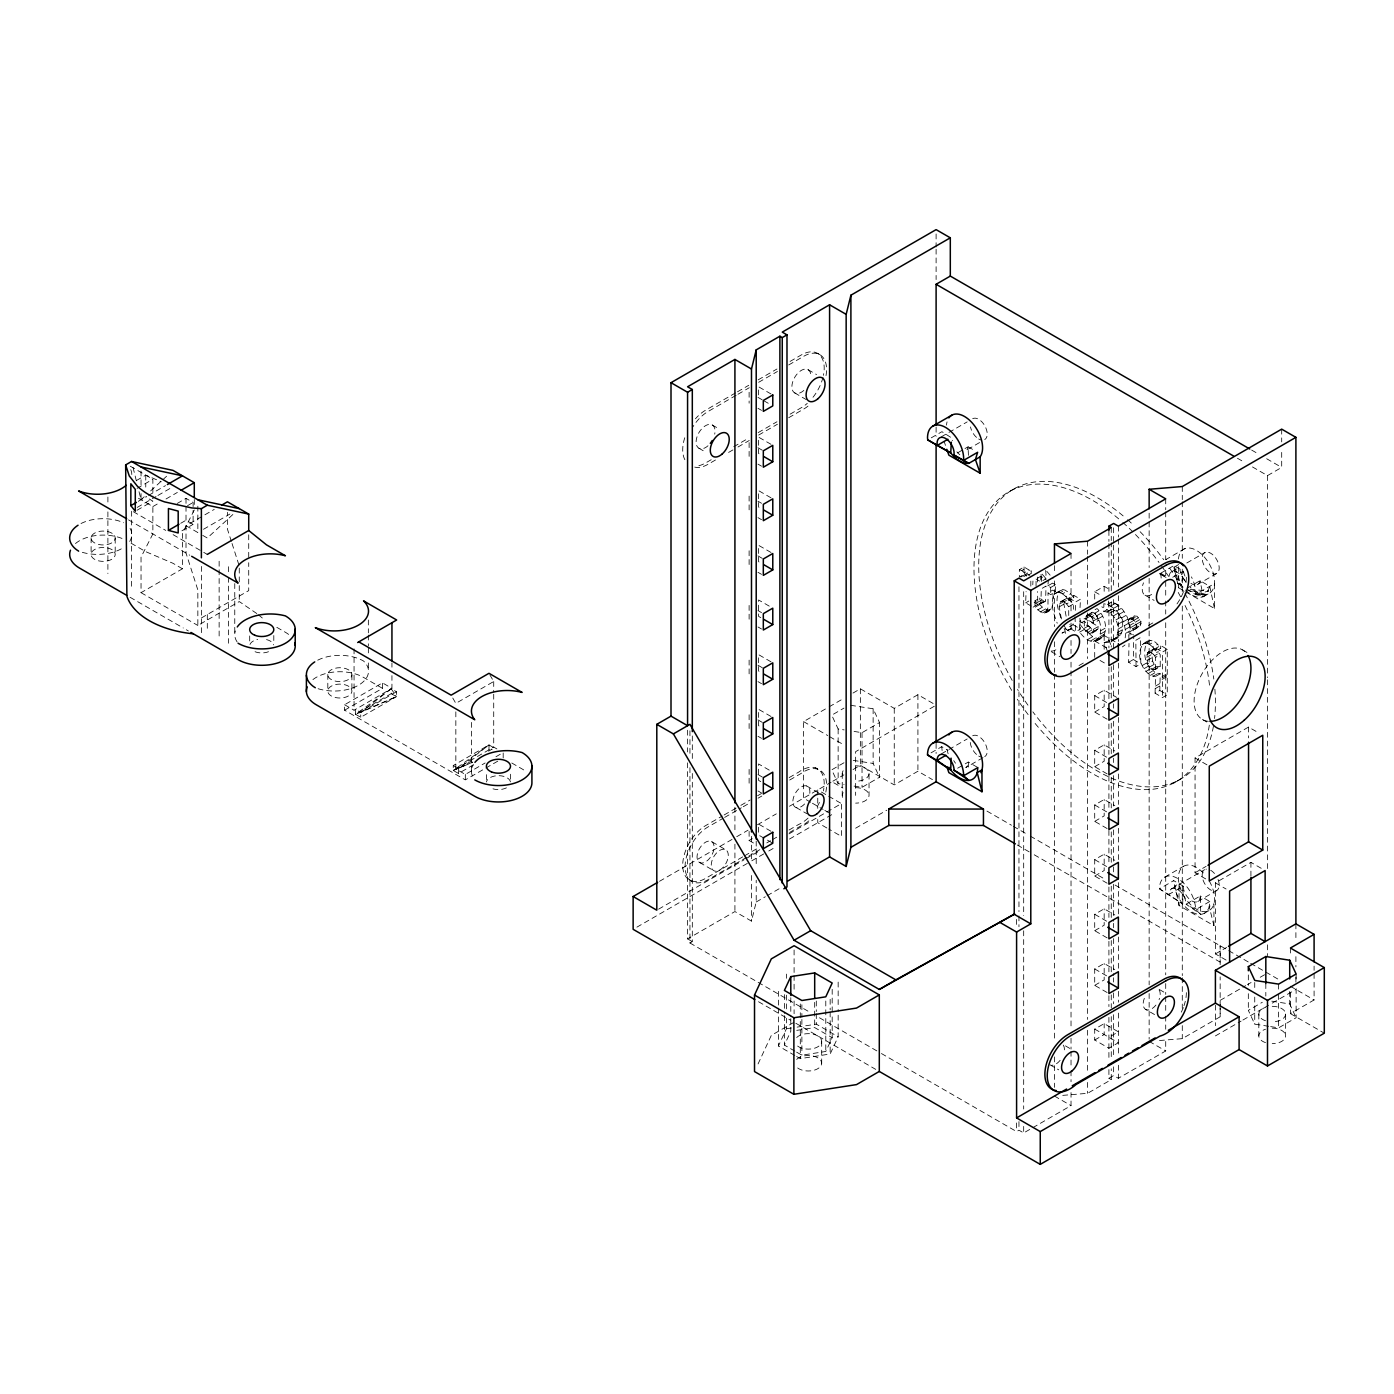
<?xml version="1.0" encoding="UTF-8"?>
<svg xmlns="http://www.w3.org/2000/svg" width="1394" height="1394" viewBox="0 0 1394 1394"><rect width="100%" height="100%" fill="white"/><g stroke="black" fill="none" stroke-linecap="round" stroke-linejoin="round"><path stroke-width="0.75" stroke-dasharray="5 3.75" d="M1159.494 1040.534L1182.286 1038.652L1220.151 1016.784L1220.151 1008.367M1220.151 1006.276L1220.151 976.846M1220.151 964.648L1220.151 945.724L1220.151 962.121L1034.174 854.749M1155.086 693.219L1155.487 676.508L1160.226 673.772L1159.808 690.483L1155.086 693.219L1162.526 697.523L1167.266 694.787L1167.266 649.308L1160.697 645.509L1155.957 648.245L1155.957 651.033L1160.697 648.297L1160.697 645.509M1182.704 903.904L1183.227 886.131L1173.678 880.625L1159.477 888.832L1182.704 903.904L1159.477 888.832A25.562 14.759 60 0 1 1177.547 878.394A25.562 14.759 60 0 1 1195.616 909.69L1200.774 914.342L1200.269 895.976L1186.067 904.183A12.058 6.953 60 0 0 1177.547 889.424A12.058 6.953 60 0 0 1169.026 894.338L1183.227 886.131A12.058 6.953 60 0 0 1191.748 900.89A12.058 6.953 60 0 0 1200.269 895.976L1209.818 901.482L1209.208 906.536L1213.93 925.668L1179.028 905.508L1173.678 880.625M1032.78 584.783L1032.954 581.054M1037.519 582.047L1037.781 576.471M1075.297 610.363L1075.732 601.929L1080.472 599.193L1073.728 595.308L1068.989 598.043L1068.989 600.483L1073.728 597.747L1073.728 595.308M1080.036 607.627L1080.472 599.193M1031.264 606.076L1025.67 602.853L1026.089 591.579M1136.058 666.576L1135.831 640.247L1140.571 637.528L1140.797 663.84L1136.058 666.576L1128.617 662.272L1129.018 643.418M1128.617 662.272L1133.339 659.536L1133.758 636.884M1098.315 626.516L1093.576 629.234L1079.792 621.271L1084.515 618.553L1098.315 626.516L1097.897 629.06L1094.743 630.768L1092.269 629.792L1084.288 621.114L1079.548 623.85L1079.67 632.127C1098.768 657.585 1109.014 624.007 1092.269 611.286M1097.357 640.438C1110.826 635.368 1105.547 616.009 1097.008 608.551L1093.837 610.38M1167.266 649.308L1162.526 652.043L1162.526 697.523M1107.603 651.643L1104.205 642.617L1109.537 642.32C1124.087 637.232 1118.563 611.792 1103.839 611.583L1103.839 603.724C1117.274 606.233 1125.324 620.574 1125.498 633.451A33.299 19.22 60 0 1 1125.167 637.86M1113.945 639.846C1128.791 634.862 1123.512 609.126 1108.579 608.847L1103.839 611.583M1153.796 648.82L1151.688 651.887L1152.542 661.07L1147.802 663.805L1146.739 657.288L1147.576 652.688L1153.796 648.82L1155.887 649.308L1160.226 654.657L1160.226 666.663L1155.487 669.399L1151.74 669.259C1138.898 660.477 1144.701 624.843 1160.697 648.297M1079.932 618.239L1080.472 629.008L1075.732 631.743L1068.274 627.439L1073.014 624.721L1073.275 621.811M1055.415 591.91L1052.766 590.115L1048.027 592.851L1050.675 594.646L1055.415 591.91L1055.415 584.731L1050.675 587.466L1047.852 585.846L1048.271 581.193M1047.852 585.846L1052.592 583.11L1052.871 580.009M1061.392 618.953L1059.179 606.878L1060.242 602.138L1066.584 598.409L1068.85 599.072L1073.432 604.003L1073.45 609.283M1066.114 616.218L1063.918 604.142L1064.981 599.403L1066.584 598.409M1085.769 618.709L1086.588 615.381L1092.582 612.21L1096.12 614.231L1098.367 620.504L1093.628 623.24L1085.769 618.709L1090.509 615.974L1091.328 612.646M968.412 455.368L968.081 446.777L974.458 450.454M1044.681 601.807L1039.732 598.043L1035.01 600.779L1038.478 604.142L1040.882 603.689L1041.283 588.826L1046.023 586.09L1045.605 600.953L1035.01 607.348L1040.464 611.861L1044.402 613.046C1055.554 610.99 1052.94 598.34 1052.766 590.115M1079.548 623.85L1085.421 631.012L1090.003 633.503L1093.157 631.796L1093.576 629.234M1128.077 621.445L1129.349 618.692L1134.071 615.956L1137.103 616.235L1141.076 621.585L1140.1 626.446L1133.967 629.496L1130.691 627.596L1128.391 623.519L1128.077 621.445L1137.103 616.235M1208.04 593.983L1203.301 596.719L1185.841 588.895L1200.042 580.706L1209.748 586.299L1206.507 594.576L1203.301 596.719L1195.547 594.506L1187.444 589.836M687.573 762.832L687.573 938.894L734.917 911.554L751.488 921.12L756.21 901.988L756.21 880.259M1045.831 612.524L1047.974 607.819L1048.027 592.851M758.057 1063.953L771.318 1035.394L794.092 1022.255M794.824 1055.467L778.427 1046.005L786.425 1028.755L786.425 1018.247M794.894 1051.146L784.404 1045.082L790.799 1031.281L790.799 1018.665M796.636 1052.156L801.881 1055.171L825.788 1051.477L832.183 1037.694L832.183 1014.553M796.636 1056.53L800.295 1058.621L830.162 1054.003L838.16 1036.77L838.16 1009.43M1148.29 640.822C1132.468 646.694 1140.449 675.079 1155.487 676.508M194.289 509.995L182.457 533.222L182.457 568.769L141.038 592.677L141.038 557.147L152.87 533.919L152.87 506.58L137.867 497.919M1073.728 597.747L1070.644 593.827L1064.911 590.028L1062.82 589.662L1054.718 593.861C1049.421 602.957 1053.864 614.196 1057.227 623.257M1134.071 615.956L1132.817 618.709L1134.054 622.944L1137.103 626.202L1140.1 626.446M1135.361 629.182L1136.65 626.394L1135.396 622.177L1132.364 618.971L1129.349 618.692M139.034 491.699L141.038 499.749L144.227 496.804M150.622 490.932L166.6 476.243M232.868 514.508L207.305 538.014L200.997 534.372M391.226 688.741L360.732 712.369L355.522 714.286L355.522 709.354L360.732 712.369L396.436 696.669L396.436 691.738L391.226 688.741L355.522 714.286L360.732 717.283L396.436 696.669L391.226 688.741L391.226 693.654L355.522 714.286L396.436 696.669L391.226 693.654M1122.414 646.903L1125.01 644.969M1062.82 589.662L1059.457 591.143C1054.422 599.559 1058.203 610.119 1061.235 618.64M742.671 856.892L705.556 878.394A32.306 18.662 -60 0 1 682.712 865.204A32.306 18.662 -60 0 1 705.556 825.649L722.284 816.03M744.518 855.829L757.5 848.301M766.787 842.917L770.499 840.774M772.346 839.693L777.922 836.47M789.039 830.022L798.326 824.638A32.306 18.662 -60 0 0 808.659 817.529M746.888 857.188L707.925 879.771A32.306 18.662 -60 0 1 685.081 866.58A32.306 18.662 -60 0 1 707.925 827.008L722.789 818.47M748.752 856.108L759.869 849.66M789.562 832.462L800.696 826.015A32.306 18.662 -60 0 0 811.029 818.905M136.438 480.529L145.76 475.145L161.321 481.784M137.048 488.388L152.87 479.24L152.87 497.135M138.302 501.317L146.684 496.491M148.566 495.393L165.503 485.617M137.204 507.416L156.041 496.543M157.923 495.462L172.978 486.767M137.048 510.256L152.87 501.108L145.76 497.013M152.87 506.58L158.515 503.321M166.043 498.965L177.334 492.448M177.212 503.461L186.012 498.372L193.104 502.485L193.104 508.444M187.51 505.708L193.104 502.485M180.732 523.29L186.012 520.241L193.104 524.353L193.104 510.431M256.792 613.552L239.263 601.563L197.843 625.47L197.843 589.941L186.012 553.052L186.012 525.712L214.24 509.402M181.917 530.8L193.104 524.353M203.489 529.284L229.853 514.072M201.381 617.96L248.724 590.62L248.724 562.706M735.614 392.864L705.556 410.219A32.306 18.662 -60 0 0 695.449 418.792M737.496 391.784L748.77 385.284M758.162 379.848L776.946 369.009M790.102 361.412L801.376 354.912A32.306 18.662 -60 0 1 823.436 375.369M736.102 395.321L707.925 411.596A32.306 18.662 -60 0 0 692.87 426.843M737.984 394.241L749.258 387.724M758.65 382.305L777.434 371.466M788.708 364.949L803.746 356.272A32.306 18.662 -60 0 1 825.806 376.746M711.201 459.724L705.556 462.982A32.306 18.662 -60 0 1 695.902 466.084M733.749 446.707L748.77 438.047M758.162 432.61L776.946 421.772M790.102 414.175L801.376 407.675A32.306 18.662 -60 0 0 807.283 403.354M715.453 460.02L707.925 464.359A32.306 18.662 -60 0 1 691.772 465.944M728.592 452.423L736.102 448.084M737.984 447.004L749.258 440.487M758.65 435.067L777.434 424.229M788.708 417.712L803.746 409.034A32.306 18.662 -60 0 0 809.653 404.73M497.78 761.159L465.317 779.891L344.597 710.208L344.597 704.737L382.461 682.868L391.941 688.34L391.941 675.637M344.597 710.208L382.461 688.34L382.461 682.868M344.597 704.737L354.059 710.208L391.941 688.34M396.436 691.738L360.732 712.369L360.732 717.283M489.921 674.94L493.72 681.509L455.838 703.36L452.057 696.808M931.279 437.821L941.926 431.687L951.544 437.873A12.058 6.953 60 0 0 952.398 440.748M941.386 436.775L967.175 421.894M957.434 452.928L968.081 446.777M979.581 442.56L965.798 450.523A12.058 6.953 60 0 0 968.011 447.387M473.507 764.783L458.469 773.461L453.259 770.446L453.259 765.533L488.98 744.919L494.19 747.916L488.545 751.174M496.874 748.927L493.72 747.097L453.259 770.446L472.357 762.431M471.625 760.95L458.469 768.547L453.259 765.533M455.838 711.829L455.838 768.965L465.317 774.437L485.147 762.971M495.968 756.733L503.182 752.568L503.182 758.04M1010.911 490.688L1015.651 487.952M1023.736 576.663L1026.89 574.833L1024.067 574.363L1019.345 577.099L1019.345 569.71L1024.067 566.975L1029.033 570.041L1031.229 573.422L1028.075 575.234M1019.345 569.71L1021.75 570.564L1026.472 567.828M1021.75 570.564L1024.294 572.777L1029.033 570.041M1020.739 577.064L1025.479 574.328M1036.056 586.212L1036.056 579.033L1040.795 576.297L1046.075 579.346M1041.353 581.472L1041.318 577.865L1046.058 575.13L1045.605 569.989M1042.921 580.549L1046.075 578.737M810.663 802.23L803.554 798.135L803.554 721.604L827.409 707.838M829.221 706.775L843.806 698.359M852.989 693.062L860.359 688.81L894.251 708.361L917.914 694.7L934.294 704.144M1025.67 602.853L1028.824 601.023M833.49 714.164L843.98 708.1M1036.805 602.835L1041.527 600.1M1054.718 593.861L1061.008 590.045M1033.128 607.157L1037.868 604.421L1037.519 591.579M1038.478 604.142L1043.2 601.406M1040.882 603.689L1045.605 600.953M1058.081 592.398L1060.172 592.764L1064.911 590.028M1060.172 592.764L1062.524 593.827L1067.264 591.108M1252.474 466.938L1267.495 475.615L1281.696 467.408L1281.696 450.401M1037.694 609.927L1042.433 607.192L1047.347 610.084L1050.571 609.788M1062.524 593.827L1065.905 596.562L1070.644 593.827M1040.464 611.861L1045.204 609.126M1060.242 602.138L1064.981 599.403M1042.607 612.82L1047.347 610.084M1046.911 611.252L1051.651 608.516M1059.457 604.072L1064.18 601.337M1044.402 613.046L1049.124 610.311M1061.862 601.128L1064.11 601.79L1068.85 599.072M1059.179 606.878L1063.918 604.142M1064.11 601.79L1066.584 603.898L1071.306 601.163M1068.745 615.521L1068.693 606.738L1073.432 604.003M1094.708 599.054L1094.708 591.77L1104.17 586.299L1111.262 590.411L1111.262 542.754M854.069 731.432L862.032 732.669L879.527 722.562L873.132 708.762L849.225 705.068M1184.917 548.556L1165.994 559.499A25.562 14.759 60 0 1 1169.984 558.889M1086.588 615.381L1092.582 612.21M1166.029 577.464L1159.686 573.805L1173.887 565.598L1183.419 571.104L1184.011 573.666A12.058 6.953 60 0 0 1186.834 579.207M1085.978 616.618L1090.718 613.883M1107.272 604.526L1112.011 601.79C1123.425 606.303 1130.046 618.831 1130.238 630.715A33.299 19.22 60 0 1 1129.907 635.141M1087.86 614.946L1089.638 615.59L1094.377 612.855M1178.679 564.535L1173.94 567.253L1178.679 587.815L1214.47 608.498L1214.47 583.563L1195.547 594.506A25.562 14.759 60 0 0 1191.434 576.872M1094.447 613.412L1099.169 610.677M934.294 706.253L855.637 751.662L855.637 795.399M1089.638 615.59L1091.397 616.967L1096.12 614.231M1071.899 628.276L1062.001 633.103L1071.899 628.276L1069.738 624.495M1110.652 606.094L1115.392 603.358M1172.093 571.488L1179.463 567.236M1186.817 562.984L1205.235 552.355M1096.346 615.956L1101.086 613.221M1093.628 623.24L1092.635 618.814L1097.374 616.078M843.98 762.762L831.73 769.837L838.142 783.637L844.119 784.561M1106.871 611.949L1111.61 609.213M1118.598 605.571L1108.91 610.903L1101.8 606.808M1093.384 620.957L1098.124 618.222M1097.984 618.901L1102.706 616.183M1109.885 613.116L1114.625 610.38M1083.312 628.868L1088.034 626.133M1172.755 577.255L1183.419 571.104L1181.328 585.027L1177.86 583.389M1079.67 632.127L1084.393 629.391L1084.288 621.114M1116.751 611.008L1121.49 608.272M1085.421 631.012L1090.16 628.276M1113.336 615.939L1118.058 613.203M1087.529 632.528L1092.269 629.792M1119.33 614.231L1124.052 611.496M659.501 881.304L734.865 837.794M736.746 836.696L748.055 830.179M757.465 824.743L776.319 813.852M789.492 806.255L831.051 782.261M832.88 781.198L843.875 774.855M853.041 769.558L860.359 765.341L894.251 784.892L917.914 771.231L932.464 779.629M1090.003 633.503L1094.743 630.768M1093.157 631.796L1097.897 629.06M1091.938 633.242L1096.66 630.506M1115.914 619.947L1120.637 617.211M1121.578 617.96L1126.3 615.224M1100.685 630.768L1105.407 628.032M1087.947 639.41L1092.669 636.675L1098.089 638.696L1102.096 637.703M1100.476 634.061L1105.198 631.325M1117.518 624.529L1122.24 621.811M1123.285 621.759L1128.025 619.023M1090.822 640.787L1095.545 638.051M1128.391 619.738L1135.465 615.66M1099.849 636.779L1104.588 634.043M1093.349 641.432L1098.089 638.696M749.118 831.382L749.118 840.495L752.272 838.665M1094.708 657.376L1094.708 640.961L1104.17 635.507L1116.594 642.669M1098.803 638.905L1103.543 636.169M1095.527 641.31L1100.267 638.574M1118.04 629.147L1122.78 626.411M1124.522 625.61L1129.245 622.874M1128.391 623.519L1133.13 620.783M1134.002 620.278L1138.741 617.542M1197.202 584.713L1216.126 573.788A12.058 6.953 60 0 0 1213.634 555.544A12.058 6.953 60 0 0 1202.29 559.9A12.058 6.953 60 0 0 1216.126 573.788M1117.796 632.423L1122.519 629.687M1129.314 625.679L1134.054 622.944M1135.396 622.177L1140.118 619.441M1125.254 629.496L1129.994 626.777M1104.205 642.617L1118.668 637.11M1117.012 635.298L1121.752 632.58M1130.691 627.596L1135.43 624.861M1136.337 624.32L1141.076 621.585M1115.74 637.772L1120.48 635.054M1132.364 628.938L1141.39 623.658M1125.498 633.451L1130.238 630.715M1129.018 639.602L1128.617 632.458L1133.339 629.722L1133.653 635.089M1133.967 629.496L1141.059 625.366M854.069 786.094L862.032 787.331L879.527 777.225L879.527 722.562M1078.991 665.565L1086.501 661.226M1148.499 625.436L1156.009 621.097M658.578 909.167L744.048 859.819M745.912 858.739L759.033 851.176M788.987 833.873L841.436 803.589L841.436 836.4L828.681 829.029M931.053 752.847L941.717 746.696L948.077 750.373M636.901 927.149L749.937 861.893M751.819 860.795L766.892 852.1M768.774 851.002L776.319 846.663M789.492 839.049L831.957 814.532L824.865 810.437M941.386 753.84L967.175 738.959M1142.104 644.725L1150.015 640.369M1143.568 643.54L1147.262 643.383L1152.002 640.648M1147.262 643.383L1149.51 644.394L1154.232 641.658M1149.51 644.394L1152.821 647.077L1157.56 644.342M1147.576 652.688L1152.298 649.952M1146.948 654.622L1155.887 649.308M1146.739 657.288L1151.479 654.57M1149.057 651.556L1153.552 654.309L1158.292 651.573M957.643 768.199L968.307 762.048L977.856 767.571M855.637 828.193L886.793 810.21M1153.552 654.309L1154.528 655.72L1159.25 652.984M1147.035 660.582L1151.775 657.846M1155.487 669.399L1155.487 657.393L1160.226 654.657M983.014 757.639L965.798 767.571A12.058 6.953 60 0 0 968.307 762.048L968.534 770.22M1142.4 665.426L1147.14 662.69M1107.132 719.199L1094.708 712.038L1094.708 695.623L1104.17 690.169L1116.594 697.348M1144.021 668.684L1148.761 665.949L1155.173 672.622L1160.226 673.772M1149.44 667.081L1154.18 664.363L1156.462 666.524L1160.226 666.663M1145.903 671.42L1150.642 668.684M1151.74 669.259L1156.462 666.524M1153.692 669.747L1158.431 667.012M1148.046 673.65L1152.786 670.915M756.21 901.988L765.323 896.743M767.136 895.68L779.891 888.327L782.261 889.686M1150.451 675.358L1155.173 672.622M689.943 767.624L689.943 942.989L692.313 941.63L692.313 772.764M1152.96 676.369L1157.7 673.633M1094.708 712.038L1104.17 706.566L1104.17 690.169M1162.056 676.578L1166.795 673.842M1162.091 678.007L1166.83 675.288M1162.126 679.453L1166.848 676.717M1155.487 686.057L1160.226 683.321M1155.434 688.531L1160.156 685.796M1107.132 773.862L1094.708 766.7L1094.708 750.303L1104.17 744.832L1114.817 750.983M1094.708 766.7L1104.17 761.229L1104.17 744.832M1107.132 828.541L1094.708 821.362L1094.708 804.965L1104.17 799.494L1114.817 805.645M1205.705 878.9L1195.059 872.749L1195.059 757.953L1248.554 727.058L1259.2 733.209M1094.708 821.362L1104.17 815.891L1104.17 799.494M1173.748 783.062L1178.488 780.326M1107.132 883.204L1094.708 876.024L1094.708 859.628L1104.17 854.156L1114.817 860.307M1094.708 876.024L1104.17 870.553L1104.17 854.156M1107.132 937.866L1094.708 930.687L1094.708 914.29L1104.17 908.818L1114.817 914.969M1164.774 877.122L1183.698 866.197M1094.708 930.687L1104.17 925.215L1104.17 908.818M1195.059 872.749L1206.124 866.354M1171.518 888.814L1204.66 869.682M1226.075 960.065L1215.411 953.914L1215.411 882.855L1250.923 862.363L1261.57 868.514M1197.777 901.5L1216.701 890.557M1209.818 901.482L1195.616 909.69L1186.067 904.183L1200.774 914.342M1107.132 992.528L1094.708 985.349L1094.708 968.952L1104.17 963.481L1114.817 969.632M1204.521 913.192L1209.26 910.456M1094.708 985.349L1104.17 979.877L1104.17 963.481M1215.411 953.914L1226.633 947.45M1094.708 1029.086L1118.371 1042.747L1108.91 1048.218L1094.708 1040.011L1094.708 1029.086L1104.17 1023.614L1118.371 1031.821L1108.91 1037.275M1094.708 1040.011L1104.17 1034.557L1104.17 1023.614M1220.151 1000.387L1245.644 985.663M1247.456 984.617L1251.098 982.509M1260.211 977.264L1267.495 973.047M881.426 1053.533L1016.592 1131.579L1018.962 1130.203L1023.684 1132.939L1030.968 1128.739M1108.91 1069.581L1108.91 1078.276L1113.632 1075.541L1118.371 1078.276L1165.715 1050.954L1165.715 1037.903M1062.751 1095.37L1087.599 1093.314L1111.262 1079.653L1111.262 1068.78M1032.797 1127.694L1071.028 1105.616L1071.028 1092.565M1268.679 1026.298L1254.739 1024.154L1248.327 1010.354L1262.319 1002.269M1215.411 1035.916L1241.078 1021.105M1242.908 1020.042L1268.557 1005.231M1272.234 1003.122L1295.897 989.461M1290.426 992.458L1290.426 1013.63L1314.089 999.951L1314.089 972.454M1270.666 1026.611L1278.629 1027.848L1296.124 1017.742L1296.124 988.59M724.148 814.967L739.012 806.429M740.859 805.349L750.146 800.017M757.587 795.747L761.298 793.604M789.178 777.591L798.466 772.259A32.306 18.662 -60 0 1 823.418 790.903M724.653 817.407L741.381 807.788M743.229 806.725L748.805 803.519M758.092 798.17L761.804 796.044M789.684 780.03L800.836 773.618A32.306 18.662 -60 0 1 825.788 792.28M472.758 762.065L453.259 770.446L488.98 744.919L492.099 749.676M786.425 1028.755L794.963 1027.43M797.089 1027.117L816.292 1024.137L838.16 1036.77M796.776 1030.358L814.688 1027.587L832.183 1037.694M1189.988 589.279L1208.703 591.021L1195.547 594.506L1206.507 594.576L1189.971 590.028M832.654 717.143L838.142 728.975L844.119 729.898M853.215 760.357L873.132 763.442L879.527 777.225M1271.798 1001.171L1289.711 1003.959L1296.124 1017.742M1159.686 573.805L1165.088 576.611M1177.721 583.162L1181.328 585.027L1173.887 565.598L1173.94 567.253A25.562 14.759 60 0 0 1185.492 589.976A25.562 14.759 60 0 0 1203.301 596.719L1200.042 580.706L1199.746 582.03A12.058 6.953 60 0 1 1190.964 583.354M1251.655 450.07L1259.165 454.409M1266.676 458.748L1281.696 467.408M1237.454 458.26L1244.964 462.599M817.529 353.309L819.899 354.668M808.067 369.689L816.535 374.568M1160.766 573.3L1167.527 577.203M1242.612 649.918L1247.926 652.984M794.667 392.899L806.499 399.729M1144.997 595.151L1154.127 600.413M771.004 393.962L758.58 386.783L758.58 397.708M757.987 397.377L762.135 399.764M763.912 400.792L769.244 403.859M1094.708 591.77L1101.8 595.865M1118.371 605.432L1111.262 601.337L1111.262 647.095M757.987 408.303L761.542 410.359M1052.592 583.11L1055.415 584.731M1029.817 575.426L1026.489 573.509L1031.229 570.773L1031.229 573.422M1036.056 579.033L1039.593 581.054M1068.989 598.043L1075.732 601.929M1128.617 632.458L1132.346 634.618M1155.957 648.245L1162.526 652.043M1090.509 615.974L1098.367 620.504M771.004 444.32L758.58 437.141L758.58 453.538L762.135 455.594M1034.139 602.26L1037.868 604.421M1073.014 624.721L1080.472 629.008M1133.339 659.536L1140.797 663.84M1094.708 640.961L1107.132 648.14M757.987 447.735L763.32 450.82M712.264 424.996L719.356 429.091M1064.946 628.624L1071.707 632.528M1159.808 690.483L1167.266 694.787M1100.023 660.442L1107.132 664.537M1202.43 719.496L1207.762 722.562M757.987 464.132L761.542 466.188M698.864 448.206L705.956 452.318M1051.546 651.834L1059.998 656.713M771.004 497.815L758.58 490.636L758.58 507.05L762.135 509.089M757.987 501.23L761.542 503.286M1094.708 695.623L1107.132 702.803M1195.059 757.953L1207.483 765.132M757.987 517.627L761.542 519.683M771.004 552.477L758.58 545.315L758.58 561.712L762.135 563.751M757.987 555.892L763.32 558.977M1094.708 750.303L1107.132 757.465M757.987 572.307L761.542 574.345M769.244 606.129L758.58 599.978L758.58 616.375L762.135 618.413M757.987 610.572L761.542 612.611M1094.708 804.965L1107.132 812.127M1215.411 882.855L1226.075 889.006M757.987 626.969L761.542 629.008M771.004 661.819L758.58 654.64L758.58 671.037L762.135 673.093M757.987 665.234L763.32 668.301M1094.708 859.628L1107.132 866.807M986.969 811.099L1011.452 825.231M1013.333 826.328L1028.406 835.023M1030.288 836.104L1105.651 879.614M1115.061 885.051L1248.797 962.261M1250.679 963.359L1278.943 979.668M1290.252 986.185L1314.089 999.951M757.987 681.631L761.542 683.67M803.554 721.604L827.74 735.562M829.587 736.642L842.621 744.152M1017.271 844.991L1032.292 853.668M1290.426 1013.63L1324.3 1033.181M771.004 716.481L758.58 709.302L758.58 725.699L762.135 727.755M757.987 719.896L763.32 722.963M1094.708 914.29L1107.132 921.469M815.333 767.798L817.703 769.157M757.987 736.293L761.542 738.332M833.786 782.783L842.882 788.046M821.397 792.036L826.869 795.19M828.681 796.235L841.436 803.589M1159.494 989.583L1166.586 993.678M806.586 785.937L819.01 793.116M769.244 770.115L758.58 763.964L758.58 780.361L762.135 782.417M812.441 803.258L823.087 809.409M757.987 774.559L763.32 777.625M1094.708 968.952L1107.132 976.131M796.166 807.527L806.812 813.678M1144.317 998.331A12.058 6.953 -60 0 0 1145.659 1009.43L1154.546 1014.553M826.869 827.984L817.755 822.721L817.755 816.588M757.987 790.956L761.542 793.012M1149.144 1041.388L1165.715 1050.954M771.004 831.277L758.58 824.098L758.58 835.023M130.269 466.206L152.87 479.24M759.765 835.703L765.689 839.136M767.467 840.146L772.781 843.231M749.118 840.495L756.21 844.59M186.012 525.712L197.843 532.543L197.843 503.844M711.585 841.593A12.058 6.953 -60 0 1 707.769 860.255A12.058 6.953 -60 0 1 697.331 854.226A12.058 6.953 -60 0 1 711.585 841.593L725.786 849.782A12.058 6.953 -60 0 1 721.97 868.445A12.058 6.953 -60 0 1 711.532 862.433A12.058 6.953 -60 0 1 725.786 849.782M1065.452 1045.883L1072.561 1049.996M133.336 511.703L165.747 530.417M173.117 534.669L201.973 551.344M203.751 552.355L207.305 554.411M1108.91 1078.276L1111.262 1079.653M128.544 519.875L189.811 555.248M699.544 862.45L713.745 870.658M1049.856 1064.72L1058.726 1069.843M182.457 568.769L172.978 563.298L145.76 551.676L128.544 541.743M276.814 627.335L285.422 632.301A33.473 19.324 0 0 1 290.562 636.134M382.461 688.34L363.538 677.397A33.473 19.324 0 0 0 312.169 680.202M511.79 763.006L522.123 768.965A33.473 19.324 0 0 1 524.893 770.777M689.403 879.997L691.772 881.374M1054.456 1096.05L1071.028 1105.616M141.038 592.677L197.843 625.47M130.078 597.277L183.276 627.997M186.326 629.757L188.364 630.942M687.573 938.894L692.313 941.63M689.943 942.989L810.088 1012.358M819.48 1017.777L879.544 1052.453M758.528 1001.728L790.346 1020.094M795.869 1023.283L875.746 1069.39M1092.669 636.675L1084.393 629.391M258.413 614.859L264.86 620.069M1042.433 607.192L1039.732 604.613L1039.732 598.043M1046.842 571.401L1053.01 578.458M1042.102 574.136L1045.814 578.371M1152.821 647.077L1155.957 651.033M1065.905 596.562L1068.989 600.483M1066.584 603.898L1068.693 606.738M1091.397 616.967L1092.635 618.814M1024.294 572.777L1026.489 576.14M1154.528 655.72L1155.487 657.393M1063.936 625.331L1067.159 631.012M1152.542 661.07L1154.18 664.363M1108.927 639.898L1111.663 647.095M944.139 441.48L945.481 445.383M231.369 541.43L227.431 529.128L227.431 512.312M232.031 543.486L239.263 566.034M133.057 467.53L136.542 481.627M1209.748 586.299L1214.47 608.498M941.717 746.696L942.117 750.53M1041.022 574.433L1041.318 577.865M1074.966 616.671L1075.732 631.743M1314.089 966.094L1314.089 970.329M1296.124 974.023L1296.124 980.261M1295.897 923.856L1295.897 940.253M1295.897 956.65L1295.897 966.896M1295.897 977.159L1295.897 985.349M1290.426 948.025L1290.426 956.493M1289.711 991.465L1289.711 1003.959M1272.234 1006.311A13.4 7.737 0 0 1 1285.634 1014.048L1285.634 1035.916A13.4 7.737 0 0 1 1272.234 1043.653M1281.696 429.143L1281.696 441.898M1278.629 984.112L1278.629 992.441M1278.629 994.532L1278.629 1027.848M1267.495 475.615L1267.495 677.623M1267.495 679.802L1267.495 868.793M1267.495 944.818L1267.495 955.674M1265.822 983.589L1265.822 996.083M1258.817 1014.048L1258.817 1035.916M1254.739 982.509L1254.739 988.747M1254.739 997.076L1254.739 1024.154M1250.923 862.363L1250.923 877.436M1248.554 727.058L1248.554 737.896M1248.327 974.946L1248.327 985.366M1248.327 993.695L1248.327 1010.354M1220.151 1004.482L1220.151 1016.784M1215.411 1005.161L1215.411 1025.67M1213.93 925.668L1213.93 903.8L1209.208 906.536A25.562 14.759 60 0 1 1191.748 911.92A25.562 14.759 60 0 1 1174.288 886.375L1179.028 883.639L1179.028 905.508M1182.286 486.541L1182.286 499.592M1182.286 501.753L1182.286 558.28M1182.286 569.135L1182.286 595.221M1182.286 606.094L1182.286 975.608M1182.286 977.786L1182.286 1008.211M1182.286 1025.601L1182.286 1038.652M1178.679 566.644L1178.679 587.815M1165.715 498.843L1165.715 509.716M1165.715 511.877L1165.715 559.708M1165.715 570.564L1165.715 579.259M1165.715 581.437L1165.715 598.828M1165.715 601.006L1165.715 614.04M1165.715 622.735L1165.715 974.876M1165.715 983.572L1165.715 994.427M1165.715 996.605L1165.715 1013.996M1165.715 1016.174L1165.715 1029.208M1149.144 513.184L1149.144 567.532M1149.144 578.388L1149.144 984.861M1149.144 993.556L1149.144 1039.21M1118.371 526.165L1118.371 537.038M1118.371 539.217L1118.371 587.031M1118.371 595.726L1118.371 641.379M1118.371 663.108L1118.371 697.889M1118.371 717.457L1118.371 750.059M1118.371 773.966L1118.371 804.408M1118.371 828.315L1118.371 860.917M1118.371 882.646L1118.371 915.248M1118.371 936.995L1118.371 969.597M1118.371 991.343L1118.371 1002.199M1118.371 1013.072L1118.371 1056.547M1118.371 1065.243L1118.371 1078.276M1113.632 527.786L1113.632 542.998M1113.632 545.176L1113.632 588.651M1113.632 599.525L1113.632 649.517M1113.632 664.729L1113.632 701.687M1113.632 703.848L1113.632 708.204M1113.632 721.238L1113.632 756.018M1113.632 758.197L1113.632 762.535M1113.632 775.587L1113.632 806.011M1113.632 829.918L1113.632 864.698M1113.632 866.876L1113.632 873.393M1113.632 884.266L1113.632 921.225M1113.632 923.386L1113.632 927.742M1113.632 938.615L1113.632 975.556M1113.632 977.734L1113.632 982.073M1113.632 992.946L1113.632 1003.819M1113.632 1014.693L1113.632 1058.151M1113.632 1066.846L1113.632 1075.541M1111.262 527.542L1111.262 540.576M1111.262 666.646L1111.262 699.265M1111.262 723.172L1111.262 753.596M1111.262 777.503L1111.262 807.945M1111.262 831.852L1111.262 862.276M1111.262 886.201L1111.262 918.803M1111.262 940.532L1111.262 973.134M1111.262 994.88L1111.262 1007.914M1111.262 1016.609L1111.262 1060.085M1108.91 530.522L1108.91 541.395M1108.91 543.555L1108.91 591.387M1108.91 602.243L1108.91 647.896M1108.91 667.465L1108.91 700.067M1108.91 723.974L1108.91 754.398M1108.91 776.144L1108.91 808.747M1108.91 830.493L1108.91 865.256M1108.91 887.002L1108.91 917.426M1108.91 941.333L1108.91 971.775M1108.91 995.682L1108.91 1006.555M1108.91 1017.411L1108.91 1060.886M1108.579 600.988L1108.579 608.847M1104.17 586.299L1104.17 593.6M1104.17 635.507L1104.17 649.848M1087.599 541.203L1087.599 554.254M1087.599 556.415L1087.599 604.247M1087.599 612.942L1087.599 658.578M1087.599 667.273L1087.599 1019.415M1087.599 1030.271L1087.599 1073.746M1087.599 1082.441L1087.599 1093.314M1071.028 553.505L1071.028 562.2M1071.028 570.895L1071.028 614.371M1071.028 623.066L1071.028 631.761M1071.028 640.456L1071.028 653.49M1071.028 662.185L1071.028 668.702M1071.028 670.88L1071.028 1029.539M1071.028 1038.234L1071.028 1049.09M1071.028 1051.268L1071.028 1068.658M1071.028 1070.836L1071.028 1081.709M1054.456 565.668L1054.456 572.202M1054.456 580.897L1054.456 626.533M1054.456 641.745L1054.456 672.187M1054.456 674.365L1054.456 1041.701M1054.456 1056.913L1054.456 1087.355M1050.675 587.466L1050.675 594.646M1040.795 576.297L1040.795 579.887M1035.01 600.779L1035.01 607.348M1030.828 581.141L1030.828 586.909M1024.067 566.975L1024.067 574.363M1023.684 591.701L1023.684 915.579M1023.684 930.791L1023.684 1109.032M1023.684 1126.422L1023.684 1132.939M1018.962 586.769L1018.962 911.554M1018.962 915.893L1018.962 926.731M1018.962 1121.578L1018.962 1130.203M1016.592 919.43L1016.592 928.108M1016.592 1122.954L1016.592 1131.579M936.106 233.965L936.106 246.999M936.106 249.177L936.106 279.567M936.106 427.244L936.106 436.339M936.106 743.472L936.106 753.492M917.914 694.7L917.914 771.231M894.251 708.361L894.251 784.892M873.132 708.762L873.132 763.442M855.637 765.794A13.4 7.737 0 0 1 869.037 773.531L869.037 795.399A13.4 7.737 0 0 1 855.637 803.136M862.032 732.669L862.032 787.331M860.359 688.81L860.359 765.341M842.237 773.531L842.237 795.399M838.142 728.975L838.142 783.637M838.16 982.09L838.16 1007.322M832.183 989.322L832.183 1012.462M830.162 999.341L830.162 1009.848M830.162 1011.957L830.162 1054.003M825.788 1001.014L825.788 1051.477M821.693 1041.388L821.693 1063.256M817.755 789.928L817.755 796.079M817.755 798.135L817.755 808.381M816.292 1001.014L816.292 1011.521M816.292 1013.63L816.292 1024.137M814.688 1002.356L814.688 1027.587M801.881 1004.726L801.881 1017.341M801.881 1019.432L801.881 1055.171M800.295 1003.959L800.295 1058.621M794.092 949.976L794.092 973.361M794.092 975.486L794.092 992.493M794.092 1000.997L794.092 1013.752M790.799 997.651L790.799 1016.574M786.425 974.092L786.425 978.292M786.425 995.124L786.425 1009.831M784.404 994.619L784.404 1013.543M784.404 1015.651L784.404 1045.082M778.427 991.343L778.427 1006.05M778.427 1008.158L778.427 1046.005M756.21 841.122L756.21 867.207M751.488 836.348L751.488 860.255M751.488 875.484L751.488 921.12M749.118 392.254L749.118 403.18M749.118 442.612L749.118 459.009M749.118 496.107L749.118 512.504M749.118 550.769L749.118 567.166M749.118 605.432L749.118 621.846M749.118 660.111L749.118 676.508M749.118 714.773L749.118 731.17M749.118 769.436L749.118 785.833M734.917 807.231L734.917 831.138M734.917 844.172L734.917 911.554M692.313 735.962L692.313 759.765M689.943 730.822L689.943 754.642M687.573 730.212L687.573 751.958M510.5 774.21L510.5 782.417A12.058 6.953 0 0 0 498.825 775.674A12.058 6.953 0 0 0 486.454 781.982M493.72 681.509L493.72 692.086M493.72 694.195L493.72 747.097M488.98 749.833L488.98 744.919L458.469 768.547L458.469 773.461M486.401 774.646L486.401 782.853M471.468 722.406L471.468 771.806M465.317 774.437L465.317 779.891M391.941 662.952L391.941 667.168M368.347 619.999L368.347 632.876M368.347 635.037L368.347 645.77M368.347 647.914L368.347 654.361M368.347 662.952L368.347 669.381M354.059 648.837L354.059 710.208M351.898 674.888L351.898 691.285M327.817 674.452L327.817 690.849M273.799 635.507L273.799 643.697M249.7 635.943L249.7 644.15M248.724 534.791L248.724 560.562M239.263 568.125L239.263 601.563M234.767 583.598L234.767 635.141M228.616 566.713L228.616 575.217M228.616 577.343L228.616 643.244M219.137 561.242L219.137 567.619M219.137 569.745L219.137 637.772M207.305 614.545L207.305 630.942M201.381 566.417L201.381 634.357M194.289 499.488L194.289 505.795M186.012 498.372L186.012 504.349M186.012 506.336L186.012 520.241M145.76 475.145L145.76 487.081M141.038 471.05L141.038 485.391M141.038 493.598L141.038 499.749M131.646 511.249L131.559 587.205M115.197 538.223L115.197 554.638M107.896 497.013L107.896 503.391M107.896 511.894L107.896 573.544M91.115 537.788L91.115 554.202M980.923 439.929A12.058 6.953 60 0 1 978.71 438.988M976.514 437.385A12.058 6.953 60 0 1 970.485 426.947M972.698 418.705A12.058 6.953 60 0 1 984.739 425.675A12.058 6.953 60 0 1 984.739 439.58M1213.425 726.291A167.367 96.639 60 0 1 1032.867 711.864M1027.953 705.172A167.367 96.639 60 0 1 1017.55 689.438M1012.201 680.394A167.367 96.639 60 0 1 994.549 506.667A167.367 96.639 60 0 1 1125.969 518.307M1127.572 519.701A167.367 96.639 60 0 1 1133.897 525.538M1140.118 531.706A167.367 96.639 60 0 1 1163.746 559.743M1169.758 568.264A167.367 96.639 60 0 1 1183.976 591.561M1184.987 593.408A167.367 96.639 60 0 1 1213.808 679.052M1214.871 689.141A167.367 96.639 60 0 1 1214.557 718.468M1218.06 879.475A12.058 6.953 60 0 1 1214.941 891.114A12.058 6.953 60 0 1 1203.301 880.781A12.058 6.953 60 0 1 1206.42 869.142M1210.689 870.292A12.058 6.953 60 0 1 1214.941 874.055M980.923 756.977A12.058 6.953 60 0 1 978.71 756.036M976.514 754.433A12.058 6.953 60 0 1 970.189 741.277M972.698 735.771A12.058 6.953 60 0 1 984.739 742.723A12.058 6.953 60 0 1 984.739 756.628M1208.319 721.308A40.165 23.193 -60 0 1 1202.43 673.11A40.165 23.193 -60 0 1 1247.125 654.1M684.855 459.706A32.306 18.662 -60 0 1 685.778 434.841M1209.26 880.956A25.562 14.759 60 0 1 1202.656 911.502A25.562 14.759 60 0 1 1178.488 876.112A25.562 14.759 60 0 1 1205.514 875.467M948.147 753.771A25.562 14.759 60 0 1 947.066 749.728M1178.488 558.977A25.562 14.759 60 0 1 1199.694 552.599A25.562 14.759 60 0 1 1213.913 586.822A25.562 14.759 60 0 1 1190.232 587.24M1186.05 582.291A25.562 14.759 60 0 1 1179.01 566.487M959.839 454.81A25.562 14.759 60 0 1 956.876 451.848M946.509 425.135A25.562 14.759 60 0 1 947.066 421.877M708.013 445.766A13.4 7.737 -60 0 1 696.129 443.013A13.4 7.737 -60 0 1 706.392 425.222A13.4 7.737 -60 0 1 714.721 434.144M823 377.269A32.306 18.662 -60 0 1 812.789 397.534M803.833 390.442A13.4 7.737 -60 0 1 792.036 388.577A13.4 7.737 -60 0 1 800.539 370.874A13.4 7.737 -60 0 1 810.855 375.822M1272.234 1028.18A13.4 7.737 0 0 1 1285.634 1035.916M1265.525 1042.625A13.4 7.737 0 0 1 1265.525 1029.208M1186.364 992.633A32.306 18.662 -60 0 1 1184.011 1005.666M1183.314 1007.583A32.306 18.662 -60 0 1 1179.672 1015.146M1186.364 577.186A32.306 18.662 -60 0 1 1185.928 582.587M1183.314 592.136A32.306 18.662 -60 0 1 1180.701 597.869M1179.672 599.699A32.306 18.662 -60 0 1 1174.95 606.634M804.617 803.972A12.058 6.953 -60 0 1 792.925 802.874A12.058 6.953 -60 0 1 802.508 786.321A12.058 6.953 -60 0 1 809.234 795.991M1159.076 989.81A12.058 6.953 -60 0 1 1159.076 999.655M1155.957 1005.057A12.058 6.953 -60 0 1 1145.659 1009.43M796.688 1037.519A13.4 7.737 0 0 1 816.901 1035.463A13.4 7.737 0 0 1 816.901 1047.312A13.4 7.737 0 0 1 796.688 1045.256M796.688 1059.388A13.4 7.737 0 0 1 816.901 1057.314A13.4 7.737 0 0 1 816.901 1069.181A13.4 7.737 0 0 1 796.688 1067.124M1209.312 725.159A167.367 96.639 60 0 1 1033.215 721.116M1028.127 714.599A167.367 96.639 60 0 1 1017.324 699.265M1011.713 690.378A167.367 96.639 60 0 1 988.363 511.563A167.367 96.639 60 0 1 1121.229 521.025M1122.832 522.436A167.367 96.639 60 0 1 1159.024 562.479M1161.446 565.842A167.367 96.639 60 0 1 1168.486 576.245M1178.226 592.45A167.367 96.639 60 0 1 1181.241 597.991M1185.039 605.466A167.367 96.639 60 0 1 1209.574 685.848M1064.092 628.642A13.4 7.737 -60 0 1 1065.033 636.413M1055.885 649.796A13.4 7.737 -60 0 1 1051.146 651.068M1159.895 573.335A13.4 7.737 -60 0 1 1160.836 581.089M1151.688 594.489A13.4 7.737 -60 0 1 1143.481 582.814M955.517 763.198A12.058 6.953 60 0 1 953.757 760.619M1169.061 576.402A12.058 6.953 60 0 1 1176.1 571.679A12.058 6.953 60 0 1 1185.283 582.553M1063.256 1045.099A12.058 6.953 -60 0 1 1064.11 1052.069M1060.137 1060.329A12.058 6.953 -60 0 1 1051.616 1065.26M855.637 787.662A13.4 7.737 0 0 1 869.037 795.399M842.69 797.403A13.4 7.737 0 0 1 844.032 791.531M819.463 802.421A32.306 18.662 -60 0 1 815.229 809.722M869.037 773.531A13.4 7.737 0 0 1 855.637 781.267M842.69 775.534A13.4 7.737 0 0 1 844.032 769.662M1285.634 1014.048A13.4 7.737 0 0 1 1272.234 1021.785M1265.525 1020.756A13.4 7.737 0 0 1 1265.525 1007.357M506.423 787.854A12.058 6.953 0 0 1 489.921 787.558M317.727 660.181A33.473 19.324 0 0 1 363.538 661A34.275 19.777 0 0 1 358.641 685.134A34.275 19.777 0 0 1 316.926 688.34M472.409 775.953A35.634 20.561 0 0 1 473.141 764.923M75.468 543.555A33.473 19.324 0 0 1 123.683 539.147M268.519 651.73A12.058 6.953 0 0 1 254.37 651.468M249.979 644.464A12.058 6.953 0 0 1 257.663 639.428M266.533 639.585A12.058 6.953 0 0 1 273.642 644.882M81.026 523.517A33.473 19.324 0 0 1 123.683 522.75M130.06 528.378A34.275 19.777 0 0 1 129.659 541.482M121.261 548.87A34.275 19.777 0 0 1 78.604 551.1M130.775 469.673A34.275 19.777 0 0 1 131.506 477.044M237.137 641.954A35.634 20.561 0 0 1 235.29 630.977M112.2 533.414L111.119 532.787A12.058 6.953 0 0 0 94.635 533.1A12.058 6.953 0 0 0 94.112 542.614L95.193 543.224A12.058 6.953 0 0 0 111.677 542.928A12.058 6.953 0 0 0 112.2 533.414M348.901 670.078L347.82 669.451A12.058 6.953 0 0 0 331.336 669.747A12.058 6.953 0 0 0 330.814 679.279L331.894 679.889A12.058 6.953 0 0 0 348.378 679.592A12.058 6.953 0 0 0 348.901 670.078M112.2 549.811L111.119 549.201A12.058 6.953 0 0 0 94.635 549.497A12.058 6.953 0 0 0 94.112 559.011L95.193 559.639A12.058 6.953 0 0 0 111.677 559.325A12.058 6.953 0 0 0 112.2 549.811M348.901 686.475L347.82 685.848A12.058 6.953 0 0 0 331.336 686.144A12.058 6.953 0 0 0 330.814 695.676L331.894 696.286A12.058 6.953 0 0 0 348.378 695.989A12.058 6.953 0 0 0 348.901 686.475"/><path stroke-width="1.5" d="M946.84 766.595L948.861 772.624L981.968 791.74L981.968 769.871L977.229 772.607A25.562 14.759 60 0 1 950.743 769.993L951.091 758.144M951.318 442.177L950.743 452.928A25.562 14.759 60 0 0 968.813 463.366L980.156 456.814A25.562 14.759 60 0 0 973.552 424.49A25.562 14.759 60 0 0 948.861 417.886M953.879 454.984L954.106 453.207A12.058 6.953 60 0 0 945.585 438.448A12.058 6.953 60 0 0 937.064 443.362L937.273 445.4L950.743 452.928L927.724 439.877L927.515 437.855A25.562 14.759 60 0 1 945.585 427.418A25.562 14.759 60 0 1 963.655 458.713L963.428 460.49L968.813 463.366L953.879 454.984L963.428 460.49L977.63 452.301L975.434 459.55L980.156 473.211L948.861 455.141L946.84 449.286M751.488 832.009L751.488 369.009L756.21 349.877L779.891 336.215L782.261 337.592L786.983 334.856L786.983 886.967L783.829 888.78M787.715 881.078L829.587 856.892L846.158 866.458L846.158 314.347L850.898 295.214L950.307 237.816L950.307 276.082L1249.773 448.99M846.158 866.458L850.898 847.325L850.898 295.214M754.52 995.037L771.318 958.88L794.092 945.724L879.3 994.915L879.3 1071.446L856.526 1084.602L793.883 1094.29L754.52 1071.568L754.52 995.037L793.883 1017.759L856.526 1008.071L879.3 994.915M790.799 976.619L784.404 990.42L801.881 1000.509L825.788 996.815L832.183 983.014L814.688 972.925L790.799 976.619L790.799 995.543M193.243 633.747L191.727 633.643A81.462 47.03 0 0 1 126.889 596.196L125.652 464.899L131.559 461.484L172.978 470.37L194.289 482.672L194.289 497.379M130.844 505.621L130.844 483.77L135.288 489.399L135.288 511.267L130.844 505.621L136.438 502.398M167.385 484.537L182.457 475.824L141.038 466.955M181.115 490.27L194.289 482.672M125.652 464.899L129.259 475.929L137.309 486.14A81.462 47.03 0 0 0 164.597 501.892L191.727 507.921L201.381 508.636L207.305 505.22L248.724 514.09L248.724 530.504L266.481 544.845L285.422 555.77A35.634 20.561 0 0 0 245.187 559.883A35.634 20.561 0 0 0 238.078 583.11L191.675 556.311M168.43 530.4L178.188 532.961L178.188 511.093L168.43 508.531L168.43 530.4L178.972 524.301M221.785 505.064L227.431 501.805L248.724 514.09M207.305 554.411L248.724 530.504M671.002 382.688L687.573 392.254L687.573 725.699L671.002 716.133L671.002 382.688L936.106 229.627L950.307 237.816M751.488 369.009L734.917 359.443L687.573 386.783L692.313 389.518L692.313 731.623M846.158 314.347L829.587 304.781L782.261 332.12L786.983 334.856M687.573 392.254L692.313 389.518M936.106 425.484L936.106 284.289L950.307 276.082M357.666 642.529L396.663 619.999L363.538 600.866A34.275 19.777 0 0 1 357.962 625.401A34.275 19.777 0 0 1 315.305 627.631L474.779 719.774A35.634 20.561 0 0 1 481.888 696.53A35.634 20.561 0 0 1 522.123 692.435L488.98 673.302L451.116 695.17L358.798 641.867M772.781 461.745L763.32 467.217L763.32 450.82L772.781 445.348L772.781 461.745L763.912 456.622M772.781 515.24L763.32 520.711L763.32 504.314L772.781 498.843L772.781 515.24L763.912 510.117M932.795 426.146L951.736 415.22M947.92 439.249L937.273 445.4L927.724 439.877M772.781 569.902L763.32 575.373L763.32 558.977L772.781 553.505L772.781 569.902L763.912 564.779M772.781 624.564L763.32 630.036L763.32 613.639L772.781 608.167L772.781 624.564L763.912 619.441M754.781 999.55L633.137 929.328L633.137 896.516L656.801 910.195L656.801 724.34L671.002 716.133M656.801 724.34L673.372 733.906L689.943 724.34L810.663 930.687L895.872 979.877L1014.71 913.959M772.781 679.244L763.32 684.698L763.32 668.301L772.781 662.83L772.781 679.244L763.912 674.104M1168.311 1030.305L1215.411 1003.122L1215.411 970.311L1295.897 923.856L1295.897 437.35L1030.793 590.411L1030.793 923.856L1014.222 914.29L1014.222 580.845L1018.962 578.109L1023.684 580.845L1071.028 553.505L1054.456 543.939L1054.456 563.507M1108.91 530.522L1108.91 526.165L1113.632 523.447L1118.371 526.165L1165.715 498.843L1149.144 489.277L1149.144 508.845M772.781 733.906L763.32 739.36L763.32 722.963L772.781 717.492L772.781 733.906L763.912 728.783M772.781 788.568L763.32 794.022L763.32 777.625L772.781 772.171L772.781 788.568L763.912 783.445M633.137 896.516L657.619 882.385M932.795 743.194L951.736 732.268M945.934 755.287L937.064 760.41L927.515 754.903A25.562 14.759 60 0 1 945.585 744.466A25.562 14.759 60 0 1 963.655 775.761L968.813 780.413L954.106 770.255A12.058 6.953 60 0 0 945.585 755.496A12.058 6.953 60 0 0 937.064 760.41L950.743 769.993L948.878 767.24M1118.371 643.697L1118.371 660.094L1108.91 665.565L1108.91 651.225M850.898 847.325L888.762 825.457L888.762 809.06L936.106 781.738L983.45 809.06L983.45 825.457L1015.39 843.893M1118.371 714.756L1108.91 720.228L1108.91 703.831L1118.371 698.359L1118.371 714.756L1107.725 708.622M673.372 733.906L794.092 940.253L810.663 930.687M1118.371 769.436L1108.91 774.89L1108.91 758.493L1118.371 753.021L1118.371 769.436L1107.725 763.285M1118.371 824.098L1108.91 829.552L1108.91 813.155L1118.371 807.701L1118.371 824.098L1107.725 817.947M794.092 940.253L879.3 989.444L895.872 979.877M879.3 989.444L1014.222 914.29M1000.021 922.479L1016.592 932.046L1030.793 923.856M1118.371 878.76L1108.91 884.214L1108.91 867.817L1118.371 862.363L1118.371 878.76L1107.725 872.609M1207.971 865.291L1248.554 841.854L1262.755 850.061L1262.755 735.265L1209.26 766.142L1209.26 880.938L1262.755 850.061M1118.371 933.422L1108.91 938.894L1108.91 922.479L1118.371 917.025L1118.371 933.422L1107.725 927.271M1118.371 988.085L1108.91 993.556L1108.91 977.159L1118.371 971.688L1118.371 988.085L1107.725 981.934M1228.497 946.369L1250.923 933.422L1265.125 941.63L1265.125 870.553L1229.613 891.062L1229.613 962.121M1248.327 966.617L1265.822 956.528L1289.711 960.222L1296.124 974.023L1278.629 984.112L1254.739 980.418L1248.327 966.617L1248.327 970.782M1314.089 961.877L1314.089 934.363L1290.426 948.025L1324.3 967.593L1324.3 1033.181L1267.495 1065.974L1239.092 1049.577L1040.255 1164.373L879.3 1071.446M1016.592 932.046L1016.592 1117.918L1066.584 1089.045M1072.23 1085.787L1094.848 1072.735M1098.611 1070.557L1102.375 1068.379M1108.038 1065.121L1121.212 1057.506M1124.993 1055.328L1128.757 1053.15M1132.52 1050.971L1138.184 1047.713M1141.947 1045.535L1155.138 1037.92M1016.592 1117.918L1040.255 1131.579L1239.092 1016.784L1239.092 1049.577M1215.411 970.311L1267.495 1000.387L1324.3 967.593M1149.144 489.277L1182.286 486.541L1281.696 429.143L1295.897 437.35M1054.456 543.939L1087.599 541.203L1111.262 527.542L1108.91 526.165M888.762 809.06L983.45 809.06M888.762 825.457L983.45 825.457M197.843 499.749L239.263 508.636M936.106 284.289L1233.707 456.099M1014.222 580.845L1030.793 590.411M1107.725 653.943L1118.371 660.094M1295.897 923.856L1314.089 934.363M954.106 770.255L963.655 775.761L977.856 767.571L977.229 772.607L981.968 791.74M1215.411 1003.122L1239.092 1016.784M131.559 461.484L207.305 505.22M126.697 518.795L78.604 490.967A34.275 19.777 0 0 0 126.174 485.321M126.697 595.325L79.493 568.072A33.473 19.324 0 0 1 70.484 550.194M190.995 632.458L191.884 632.981M192.633 633.399L238.078 659.641A33.473 19.324 0 0 0 276.953 663.196A33.473 19.324 0 0 0 294.814 642.948M927.515 754.903L950.743 769.993M315.305 687.747L313.406 686.51A33.473 19.324 0 0 1 314.748 661.889M78.604 551.1L76.705 549.863A33.473 19.324 0 0 1 78.047 525.224M1289.711 960.222L1289.711 978.954M1267.495 1000.387L1267.495 1065.974M1265.822 956.528L1265.822 983.589M1250.923 877.436L1250.923 933.422M1248.554 742.218L1248.554 841.854M1040.255 1131.579L1040.255 1164.373M980.156 456.814L980.156 473.211M936.106 445.034L936.106 742.636M936.106 760.009L936.106 781.738M829.587 304.781L829.587 856.892M814.688 972.925L814.688 998.156M793.883 1017.759L793.883 1094.29M782.261 337.592L782.261 883.169M779.891 336.215L779.891 879.631M756.21 349.877L756.21 838.961M734.917 359.443L734.917 802.874M531.916 765.62L531.916 782.017A33.473 19.324 0 0 1 511.737 800.365A33.473 19.324 0 0 1 474.779 796.305L316.194 704.737A33.473 19.324 0 0 1 307.185 686.859M391.941 622.735L391.941 660.826M306.401 675.271L306.401 691.685M295.214 628.973L295.214 645.37M201.381 508.636L201.381 557.827M1247.996 655.476A40.165 23.193 -60 0 1 1242.612 696.303A40.165 23.193 -60 0 1 1209.94 721.378M948.861 734.934A25.562 14.759 60 0 1 972.855 740.702A25.562 14.759 60 0 1 980.888 772.677M1056.286 1090.544A32.306 18.662 -60 0 1 1045.657 1067.02A32.306 18.662 -60 0 1 1067.717 1034.731L1163.52 979.442A32.306 18.662 -60 0 1 1183.314 981.202M712.264 440.469A13.4 7.737 -60 0 1 710.295 443.344M1056.286 675.132A32.306 18.662 -60 0 1 1045.657 651.608A32.306 18.662 -60 0 1 1067.717 619.319L1163.52 563.995A32.306 18.662 -60 0 1 1183.314 565.755M474.936 762.344A35.634 20.561 0 0 1 522.123 752.568A33.473 19.324 0 0 1 522.123 779.891A33.473 19.324 0 0 1 474.779 779.891M238.078 643.244A33.473 19.324 0 0 0 285.422 643.244A33.473 19.324 0 0 0 285.422 615.904A35.634 20.561 0 0 0 237.259 626.952M772.781 394.99L763.32 400.444L763.32 411.387L772.781 405.915L772.781 394.99M1165.889 565.354L1070.087 620.678A32.306 18.662 -60 0 0 1047.243 660.251A32.306 18.662 -60 0 0 1070.087 673.441L1165.889 618.117A32.306 18.662 -60 0 0 1188.734 578.545A32.306 18.662 -60 0 0 1165.889 565.354M772.781 832.288L763.32 837.759L763.32 848.702L772.781 843.231L772.781 832.288M1165.889 980.801L1070.087 1036.091A32.306 18.662 -60 0 0 1047.434 1078.991A32.306 18.662 -60 0 0 1075.994 1084.549L1159.982 1036.091A32.306 18.662 -60 0 0 1188.542 997.564A32.306 18.662 -60 0 0 1165.889 980.801M722.214 453.956A13.4 7.737 -60 0 0 726.466 433.203A13.4 7.737 -60 0 0 710.609 447.265A13.4 7.737 -60 0 0 722.214 453.956M1072.282 1070.714A12.058 6.953 -60 0 0 1076.116 1052.034A12.058 6.953 -60 0 0 1061.845 1064.685A12.058 6.953 -60 0 0 1072.282 1070.714M1244.075 720.332A40.165 23.193 -60 0 0 1256.813 658.107A40.165 23.193 -60 0 0 1209.278 700.258A40.165 23.193 -60 0 0 1244.075 720.332M818.034 398.649A13.4 7.737 -60 0 0 822.268 377.879A13.4 7.737 -60 0 0 806.429 391.941A13.4 7.737 -60 0 0 818.034 398.649M816.657 814.061A12.058 6.953 -60 0 0 822.355 795.05A12.058 6.953 -60 0 0 807.718 805.68A12.058 6.953 -60 0 0 816.657 814.061M1168.102 1015.424A12.058 6.953 -60 0 0 1171.918 996.745A12.058 6.953 -60 0 0 1157.665 1009.395A12.058 6.953 -60 0 0 1168.102 1015.424M1168.346 600.901A13.4 7.737 -60 0 0 1172.598 580.131A13.4 7.737 -60 0 0 1156.741 594.192A13.4 7.737 -60 0 0 1168.346 600.901M1072.544 656.208A13.4 7.737 -60 0 0 1076.778 635.455A13.4 7.737 -60 0 0 1060.921 649.517A13.4 7.737 -60 0 0 1072.544 656.208M491.472 771.91A12.058 6.953 0 0 0 510.448 766.892A12.058 6.953 0 0 0 493.441 759.904A12.058 6.953 0 0 0 491.472 771.91M254.771 635.246A12.058 6.953 0 0 0 273.747 630.227A12.058 6.953 0 0 0 256.74 623.24A12.058 6.953 0 0 0 254.771 635.246"/></g></svg>
